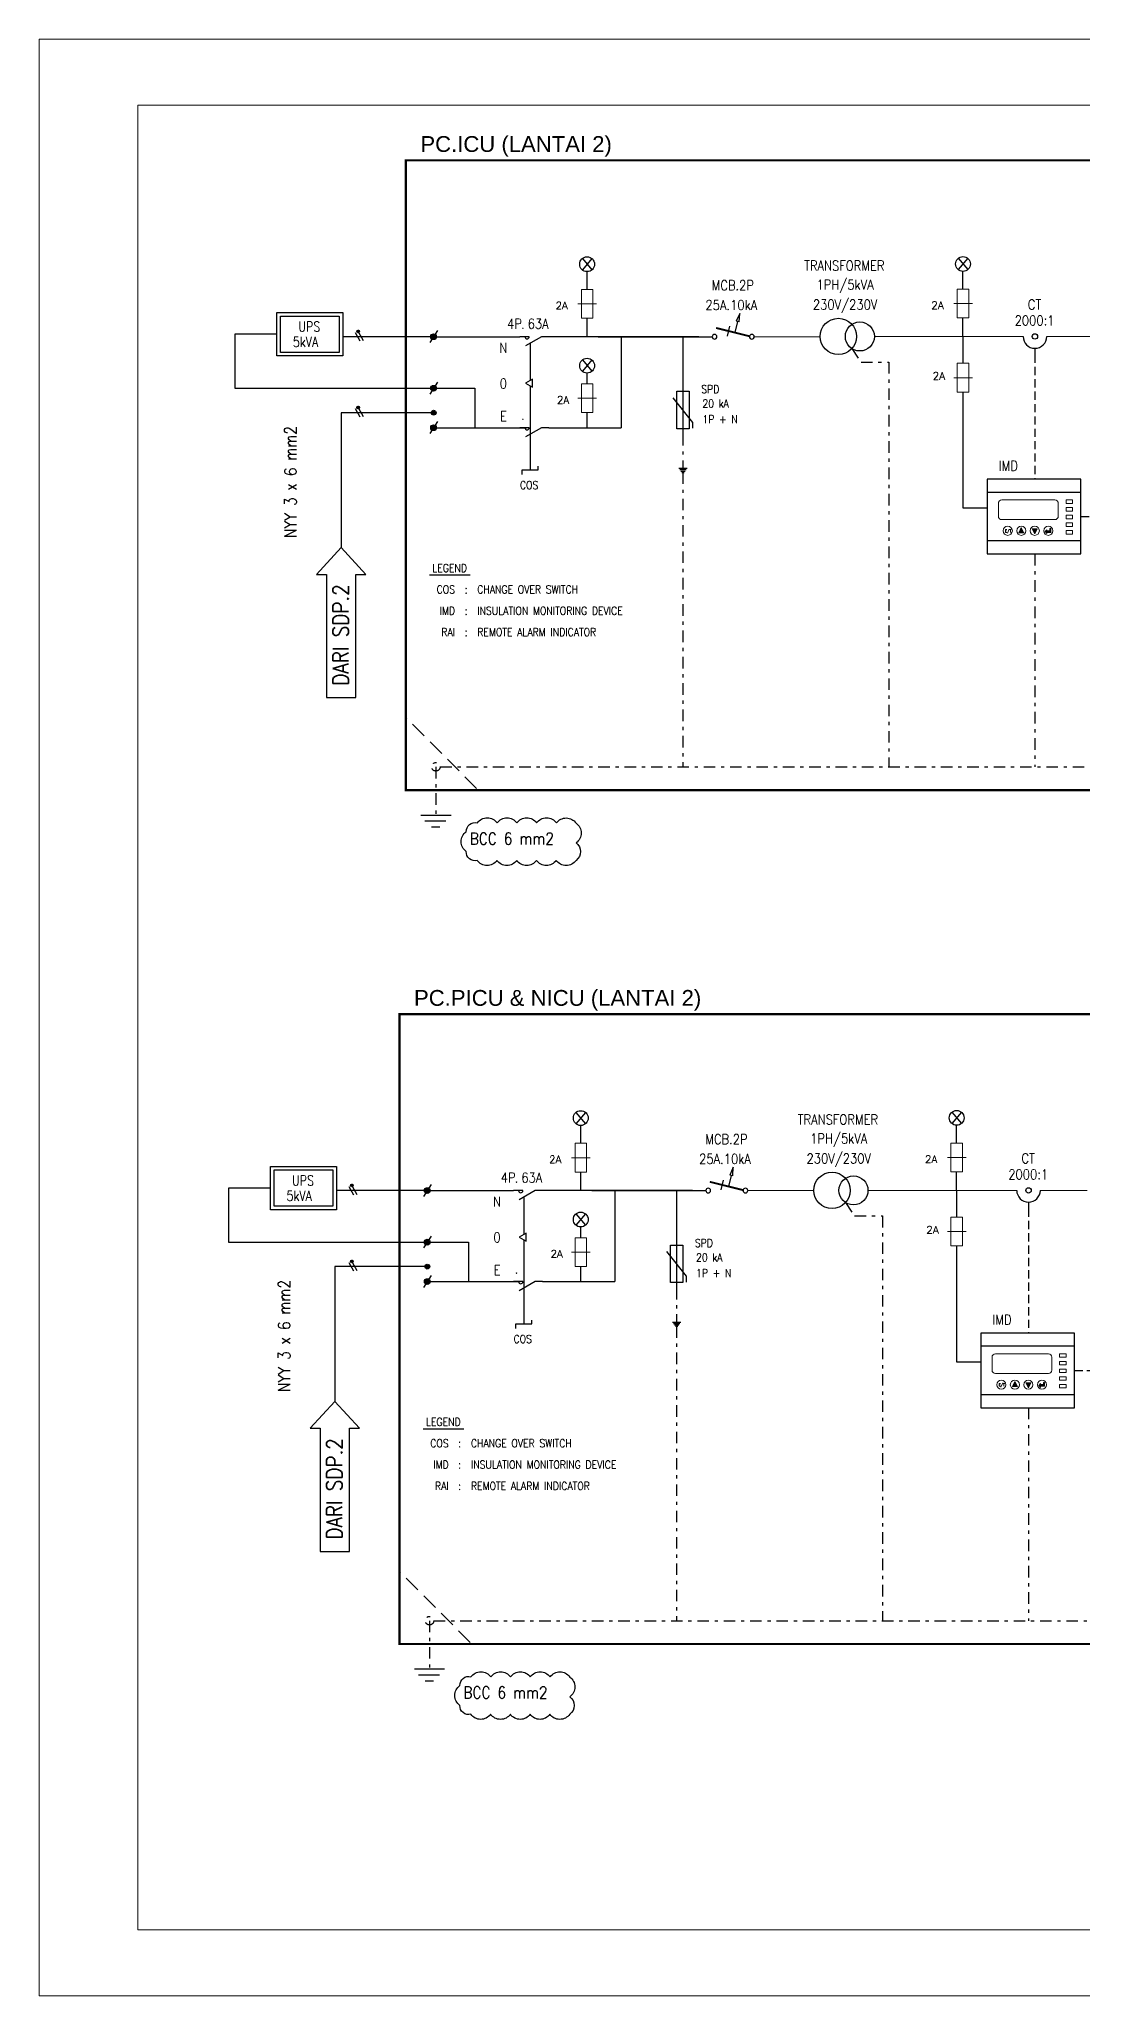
# Model space of a CAD drawing. Header units: inches. Extents: x 31310 to 32350, y 3900 to 5049.
# Drawn here: x 31687.4 to 31719, y 4547.7 to 4607.1 of the extents above; entities that cross this region are included whole.
import ezdxf
from ezdxf.enums import TextEntityAlignment as Align

# ---------------------------------------------------------------- set-up
doc = ezdxf.new("R2010")
doc.units = ezdxf.units.IN
doc.header["$MEASUREMENT"] = 0
for name, pattern in [('CACHE', [0.375, 0.25, -0.125]), ('CENTER2', [1.125, 0.75, -0.125, 0.125, -0.125]), ('DASHDOT', [1, 0.5, -0.25, 0, -0.25]), ('DASHED', [0.75, 0.5, -0.25]), ('HIDDEN', [0.375, 0.25, -0.125]), ('PHANTOM', [2.5, 1.25, -0.25, 0.25, -0.25, 0.25, -0.25])]:
    doc.linetypes.add(name, pattern=pattern)
for name, color, linetype in [('-KOP', 7, 'Continuous'), ('-LINE', 1, 'Continuous'), ('-PANEL', 1, 'Continuous'), ('-TXT', 7, 'Continuous'), ('0-WRG', 5, 'Continuous'), ('4-E-TXT', 3, 'Continuous'), ('CC-CBL', 6, 'Continuous'), ('E-CAB', 6, 'Continuous'), ('GENIE_CIVIL', 112, 'Continuous'), ('LINE', 4, 'CENTER2'), ('LL', 6, 'Continuous'), ('PNL', 5, 'Continuous'), ('POINTILLE_MOYEN', 140, 'CACHE'), ('TABEL', 7, 'Continuous'), ('TEXT', 7, 'Continuous'), ('TXT-ME', 7, 'Continuous'), ('U_DATA', 1, 'Continuous'), ('U_REP', 2, 'Continuous'), ('u_symf', 255, 'Continuous'), ('u_symg', 151, 'Continuous'), ('u_type', 255, 'Continuous'), ('WIRING', 4, 'Continuous')]:
    doc.layers.add(name, color=color, linetype=linetype)
doc.layers.add('A-FURN-EQPM', color=177, linetype='Continuous', lineweight=0)
doc.layers.add('US-Elevation', color=9, linetype='Continuous', lineweight=5)
doc.layers.add('dinding', color=7, linetype='Continuous', lineweight=9, true_color=0x878787)
doc.styles.add('ARIAL', font='arial.ttf')
doc.styles.add('HF-SM', font='SIMPLEX.SHX', dxfattribs={"width": 0.9, "height": 2.5})
doc.styles.add('RomanS', font='romans.shx')
doc.styles.add('TXT', font='romans.shx', dxfattribs={"width": 0.85, "height": 0.25})

# ---------------------------------------------------------------- blocks, each defined once
blk = doc.blocks.new('erthrhhrthre')
for p, q in [((-229.505, 130.043), (-229.505, 40.943)), ((-103.505, 130.043), (-229.505, 130.043)), ((-229.505, 40.943), (-103.505, 40.943))]:
    blk.add_line(p, q)
at = {"color": 5}
for p, q in [((-225.005, 127.043), (-225.005, 43.943)), ((-106.505, 127.043), (-225.005, 127.043)), ((-225.005, 43.943), (-106.505, 43.943))]:
    blk.add_line(p, q, dxfattribs=at)
at = {"layer": 'A-FURN-EQPM', "color": 0, "linetype": 'ByBlock', "lineweight": -2, "ltscale": 0.25}
blk.add_lwpolyline([(-229.505, 40.943), (-103.505, 40.943), (-103.505, 130.043), (-229.505, 130.043)], close=True, dxfattribs=at)
blk = doc.blocks.new('uni037')
at = {"layer": 'u_symf', "color": 0, "linetype": 'ByBlock', "lineweight": -2}
for p, q in [((1.666, 1.272), (2.143, 1.75)), ((2.273, 1.738), (1.677, 1.142)), ((1.956, 1.704), (1.711, 1.459)), ((1.713, 1.037), (2.378, 1.702)), ((2.466, 1.649), (1.766, 0.949)), ((1.834, 0.875), (2.54, 1.581)), ((2.599, 1.499), (1.917, 0.816)), ((2.015, 0.773), (2.642, 1.4)), ((2.664, 1.281), (2.134, 0.751)), ((2.291, 0.766), (2.649, 1.124))]:
    blk.add_line(p, q, dxfattribs=at)
for points in [[(1.732, 2.5), (-1.732, 0.5)], [(-1.732, -1), (1.732, 1)]]:
    blk.add_lwpolyline(points, dxfattribs=at)
blk.add_circle((2.165, 1.25), 0.5, dxfattribs=at)
at = {"layer": 'u_type', "linetype": 'Continuous', "lineweight": -2, "style": 'RomanS', "flags": 9}
blk.add_attdef('TYPE', text='', height=2.5, dxfattribs=at).set_placement((0, 5), align=Align.CENTER)
blk = doc.blocks.new('uni149')
at = {"layer": 'u_symf', "color": 0, "linetype": 'ByBlock', "lineweight": -2}
for radius in [1, 0.8, 0.6, 0.4, 0.2]:
    blk.add_circle((0, 0), radius, dxfattribs=at)
at = {"layer": 'u_type', "linetype": 'Continuous', "lineweight": -2, "style": 'RomanS', "flags": 9}
blk.add_attdef('TYPE', text='', height=2.5, dxfattribs=at).set_placement((0, 0), align=Align.CENTER)
blk = doc.blocks.new('_ClosedBlank')
at = {"color": 0, "linetype": 'ByBlock', "lineweight": -2}
for p, q in [((-1, 0.17), (0, 0)), ((-1, 0.17), (-1, -0.17)), ((0, 0), (-1, -0.17))]:
    blk.add_line(p, q, dxfattribs=at)
blk = doc.blocks.new('-mcb1p')
at = {"layer": '-LINE', "color": 7}
blk.add_line((0.516, 0.014), (0.465, 0.222), dxfattribs=at)
at = {"layer": '-LINE', "color": 2, "const_width": 0.04}
blk.add_lwpolyline([(0.049, 0.01), (0.755, 0.185)], dxfattribs=at)
at = {"layer": '-LINE', "color": 7}
blk.add_lwpolyline([(0.3, 0.318), (0.357, 0.086)], dxfattribs=at)
at = {"layer": '-LINE', "color": 2}
for centre in [(0, 0), (0.787, 0)]:
    blk.add_circle(centre, 0.05, dxfattribs=at)
at = {"layer": '-LINE', "color": 7, "xscale": 0.1800000000000017, "yscale": 0.1800000000000017, "zscale": 0.1800000000000017, "rotation": 103.89650610379}
blk.add_blockref('_ClosedBlank', (0.257, 0.493), dxfattribs=at)
blk = doc.blocks.new('uni004')
at = {"layer": 'u_symf', "color": 0, "linetype": 'ByBlock', "lineweight": -2}
for points in [[(0, -3.25), (0, 0)], [(0, -10), (0, -7.5), (-3.16, -1.96)]]:
    blk.add_lwpolyline(points, dxfattribs=at)
blk.add_lwpolyline([(0, -1.75, 1), (0, -3.25)], format="xyb", dxfattribs=at)
at = {"layer": 'U_DATA', "linetype": 'Continuous', "style": 'RomanS'}
blk.add_attdef('CALIBRE', text='', height=2, dxfattribs=at).set_placement((2.46, -0.09), align=Align.MIDDLE_LEFT)
at = {"layer": 'U_REP', "linetype": 'Continuous', "style": 'RomanS'}
blk.add_attdef('REPERE', text='', height=2.5, dxfattribs=at).set_placement((-3.97, -0.38), align=Align.MIDDLE_RIGHT)
at = {"layer": 'u_type', "linetype": 'Continuous', "style": 'RomanS', "flags": 9}
blk.add_attdef('TYPE', text='', height=2.5, dxfattribs=at).set_placement((0, 0), align=Align.CENTER)
blk = doc.blocks.new('uni074')
at = {"layer": 'u_symf', "color": 0, "linetype": 'ByBlock', "lineweight": -2}
blk.add_lwpolyline([(-1.732, -1), (0, 2), (1.7321, -1), (-1.732, -1)], dxfattribs=at)
at = {"layer": 'u_type', "linetype": 'Continuous', "style": 'RomanS', "flags": 9}
blk.add_attdef('TYPE', text='', height=2.5, dxfattribs=at).set_placement((0, 0), align=Align.CENTER)

msp = doc.modelspace()

# ---------------------------------------------------------------- hatches: boundary and pattern name
at = {"layer": 'dinding'}
h = msp.add_hatch(color=8, dxfattribs=at)
h.dxf.hatch_style = 1
h.paths.add_polyline_path([(31717.161, 4592.237), (31717.085, 4592.083), (31717.161, 4592.083), (31717.236, 4592.083)])
h = msp.add_hatch(color=8, dxfattribs=at)
h.dxf.hatch_style = 1
h.paths.add_polyline_path([(31717.647, 4592.198), (31717.571, 4592.198), (31717.496, 4592.198), (31717.571, 4592.045)])
h = msp.add_hatch(color=8, dxfattribs=at)
h.dxf.hatch_style = 1
h.paths.add_polyline_path([(31718.062, 4592.205), (31718.026, 4592.205), (31718.026, 4592.141), (31717.939, 4592.141), (31717.939, 4592.174), (31717.884, 4592.116), (31717.939, 4592.057), (31717.939, 4592.091), (31718.062, 4592.091)])
h = msp.add_hatch(color=8, dxfattribs=at)
h.dxf.hatch_style = 1
h.paths.add_polyline_path([(31716.968, 4566.316), (31716.892, 4566.162), (31716.968, 4566.162), (31717.043, 4566.162)])
h = msp.add_hatch(color=8, dxfattribs=at)
h.dxf.hatch_style = 1
h.paths.add_polyline_path([(31717.454, 4566.277), (31717.378, 4566.277), (31717.303, 4566.277), (31717.378, 4566.123)])
h = msp.add_hatch(color=8, dxfattribs=at)
h.dxf.hatch_style = 1
h.paths.add_polyline_path([(31717.869, 4566.284), (31717.833, 4566.284), (31717.833, 4566.22), (31717.746, 4566.22), (31717.746, 4566.252), (31717.691, 4566.195), (31717.746, 4566.136), (31717.746, 4566.169), (31717.869, 4566.169)])

# ---------------------------------------------------------------- linework, layer by layer
at = {"layer": '-LINE', "color": 8}
for p, q in [((31703.84, 4600.406), (31704.131, 4600.061)), ((31704.131, 4600.406), (31703.84, 4600.061)), ((31715.247, 4600.412), (31715.538, 4600.068)), ((31715.538, 4600.412), (31715.247, 4600.068)), ((31703.84, 4597.326), (31704.131, 4596.982)), ((31704.131, 4597.326), (31703.84, 4596.982)), ((31703.647, 4574.484), (31703.937, 4574.14)), ((31703.937, 4574.484), (31703.647, 4574.14)), ((31715.054, 4574.491), (31715.344, 4574.146)), ((31715.344, 4574.491), (31715.054, 4574.146)), ((31703.647, 4571.405), (31703.937, 4571.06)), ((31703.937, 4571.405), (31703.647, 4571.06))]:
    msp.add_line(p, q, dxfattribs=at)
at = {"layer": '-LINE'}
for p, q in [((31699.327, 4598.032), (31696.567, 4598.032)), ((31717.575, 4597.681), (31717.575, 4597.489)), ((31696.521, 4595.726), (31696.521, 4591.63)), ((31699.327, 4595.726), (31696.521, 4595.726)), ((31699.134, 4572.111), (31696.374, 4572.111)), ((31717.382, 4571.76), (31717.382, 4571.567)), ((31696.328, 4569.805), (31696.328, 4565.709)), ((31699.134, 4569.805), (31696.328, 4569.805))]:
    msp.add_line(p, q, dxfattribs=at)
at = {"layer": '-LINE', "color": 7, "linetype": 'DASHDOT', "ltscale": 0.7}
for p, q in [((31706.894, 4595.077), (31706.894, 4594.04)), ((31706.894, 4593.913), (31706.894, 4584.975)), ((31699.395, 4584.975), (31699.395, 4583.511)), ((31699.524, 4584.975), (31724.031, 4584.975)), ((31706.701, 4569.156), (31706.701, 4568.119)), ((31706.701, 4567.992), (31706.701, 4559.054)), ((31699.202, 4559.054), (31699.202, 4557.589)), ((31699.331, 4559.054), (31723.838, 4559.054))]:
    msp.add_line(p, q, dxfattribs=at)
at = {"layer": '-LINE', "color": 8, "linetype": 'HIDDEN', "ltscale": 2}
for p, q in [((31700.631, 4584.319), (31698.482, 4586.474)), ((31700.438, 4558.397), (31698.289, 4560.553))]:
    msp.add_line(p, q, dxfattribs=at)
at = {"layer": '-LINE', "color": 7}
for p, q in [((31698.936, 4583.511), (31699.854, 4583.511)), ((31699.063, 4583.334), (31699.696, 4583.334)), ((31699.264, 4583.153), (31699.512, 4583.153)), ((31698.743, 4557.589), (31699.661, 4557.589)), ((31698.87, 4557.413), (31699.503, 4557.413)), ((31699.071, 4557.231), (31699.319, 4557.231))]:
    msp.add_line(p, q, dxfattribs=at)
at = {"layer": '-LINE', "elevation": 0}
for points in [[(31694.571, 4598.108), (31693.294, 4598.108), (31693.294, 4596.467), (31699.345, 4596.467)], [(31694.378, 4572.187), (31693.101, 4572.187), (31693.101, 4570.545), (31699.152, 4570.545)]]:
    msp.add_lwpolyline(points, dxfattribs=at)
at = {"layer": '-LINE', "color": 7, "linetype": 'DASHDOT', "ltscale": 0.7}
for points, elevation in [([(31712.02, 4597.671), (31712.297, 4597.261), (31713.143, 4597.261), (31713.143, 4584.975)], 0), ([(31717.575, 4591.44), (31717.575, 4584.975)], -0.009), ([(31711.827, 4571.75), (31712.104, 4571.34), (31712.95, 4571.34), (31712.95, 4559.054)], 0), ([(31717.382, 4565.519), (31717.382, 4559.054)], -0.009)]:
    msp.add_lwpolyline(points, dxfattribs=dict(at, elevation=elevation))
at = {"layer": '-LINE'}
for centre in [(31703.985, 4600.233), (31715.392, 4600.24), (31703.985, 4597.154), (31703.792, 4574.312), (31715.199, 4574.319), (31703.792, 4571.233)]:
    msp.add_circle(centre, 0.225, dxfattribs=at)
at = {"layer": '-LINE', "color": 7, "linetype": 'DASHDOT', "ltscale": 0.7}
for centre in [(31699.395, 4584.975), (31699.202, 4559.054)]:
    msp.add_circle(centre, 0.129, dxfattribs=at)
at = {"layer": '-LINE'}
for centre in [(31717.575, 4598.039), (31717.382, 4572.117)]:
    msp.add_arc(centre, 0.358, 180, 0, dxfattribs=at)
at = {"layer": '-PANEL'}
for p, q in [((31718.972, 4593.709, -0.018), (31716.127, 4593.709, -0.018)), ((31716.127, 4593.709, -0.018), (31716.127, 4591.44, -0.018)), ((31718.972, 4591.44, -0.018), (31718.972, 4593.709, -0.018)), ((31718.972, 4593.307, -0.018), (31716.127, 4593.307, -0.018)), ((31716.127, 4591.842, -0.018), (31718.972, 4591.842, -0.018)), ((31716.127, 4591.44, -0.018), (31718.972, 4591.44, -0.018)), ((31718.779, 4567.787, -0.018), (31715.933, 4567.787, -0.018)), ((31715.933, 4567.787, -0.018), (31715.933, 4565.519, -0.018)), ((31718.779, 4567.385, -0.018), (31715.933, 4567.385, -0.018)), ((31718.779, 4565.519, -0.018), (31718.779, 4567.787, -0.018)), ((31715.933, 4565.921, -0.018), (31718.779, 4565.921, -0.018)), ((31715.933, 4565.519, -0.018), (31718.779, 4565.519, -0.018))]:
    msp.add_line(p, q, dxfattribs=at)
at = {"linetype": 'HIDDEN', "ltscale": 1000}
for p, q in [((31703.985, 4599.468), (31703.985, 4600.008)), ((31715.392, 4599.474), (31715.392, 4600.015)), ((31703.985, 4596.602), (31703.985, 4596.929)), ((31703.792, 4573.546), (31703.792, 4574.087)), ((31715.199, 4573.553), (31715.199, 4574.093)), ((31703.792, 4570.681), (31703.792, 4571.007))]:
    msp.add_line(p, q, dxfattribs=at)
at = {"color": 1, "linetype": 'DASHED', "ltscale": 0.5}
for p, q in [((31717.575, 4597.489), (31717.575, 4593.709)), ((31717.382, 4571.567), (31717.382, 4567.787))]:
    msp.add_line(p, q, dxfattribs=at)
at = {"color": 1}
for p, q in [((31699.327, 4596.467), (31700.576, 4596.467)), ((31700.576, 4596.467), (31700.576, 4595.27)), ((31699.134, 4570.545), (31700.383, 4570.545)), ((31700.383, 4570.545), (31700.383, 4569.348))]:
    msp.add_line(p, q, dxfattribs=at)
at = {"color": 8, "elevation": 0}
for points in [[(31694.571, 4598.765), (31696.567, 4598.765), (31696.567, 4597.451), (31694.571, 4597.451)], [(31694.378, 4572.844), (31696.374, 4572.844), (31696.374, 4571.53), (31694.378, 4571.53)]]:
    msp.add_lwpolyline(points, close=True, dxfattribs=at)
at = {"color": 2, "elevation": 0}
for points in [[(31694.676, 4598.66), (31696.462, 4598.66), (31696.462, 4597.557), (31694.676, 4597.557)], [(31694.483, 4572.738), (31696.269, 4572.738), (31696.269, 4571.636), (31694.483, 4571.636)]]:
    msp.add_lwpolyline(points, close=True, dxfattribs=at)
at = {"color": 2}
for points, elevation in [([(31699.446, 4598.216), (31699.212, 4597.857)], -0.009), ([(31699.446, 4596.65), (31699.212, 4596.292)], -0.009), ([(31699.446, 4595.453), (31699.212, 4595.095)], -0.009), ([(31702.011, 4593.845), (31702.011, 4593.987), (31702.502, 4593.987), (31702.502, 4594.101)], 0), ([(31699.253, 4572.294), (31699.019, 4571.936)], -0.009), ([(31699.253, 4570.729), (31699.019, 4570.37)], -0.009), ([(31699.253, 4569.532), (31699.019, 4569.173)], -0.009), ([(31701.818, 4567.924), (31701.818, 4568.066), (31702.309, 4568.066), (31702.309, 4568.179)], 0)]:
    msp.add_lwpolyline(points, dxfattribs=dict(at, elevation=elevation))
at = {"color": 2, "linetype": 'HIDDEN', "elevation": -0.018}
for points in [[(31718.972, 4592.575), (31720.783, 4592.575)], [(31718.779, 4566.653), (31720.59, 4566.653)]]:
    msp.add_lwpolyline(points, dxfattribs=at)
at = {"elevation": -0.007}
for points in [[(31699.2, 4590.801), (31700.432, 4590.801)], [(31699.007, 4564.88), (31700.239, 4564.88)]]:
    msp.add_lwpolyline(points, dxfattribs=at)
at = {"color": 3}
for points in [[(31703.648, 4582.135, -0.520567), (31703.048, 4582.135, -0.520567), (31702.448, 4582.135, -0.520567), (31701.848, 4582.135, -0.520567), (31701.248, 4582.135, -0.520567), (31700.648, 4582.135, -0.520567), (31700.318, 4582.405, -0.520567), (31700.318, 4583.005, -0.520567), (31700.653, 4583.27, -0.520567), (31701.253, 4583.27, -0.520567), (31701.853, 4583.27, -0.520567), (31702.453, 4583.27, -0.520567), (31703.053, 4583.27, -0.520567), (31703.648, 4583.265, -0.520567), (31703.648, 4582.665, -0.520567)], [(31703.455, 4556.214, -0.520567), (31702.855, 4556.214, -0.520567), (31702.255, 4556.214, -0.520567), (31701.655, 4556.214, -0.520567), (31701.055, 4556.214, -0.520567), (31700.455, 4556.214, -0.520567), (31700.125, 4556.484, -0.520567), (31700.125, 4557.084, -0.520567), (31700.46, 4557.349, -0.520567), (31701.06, 4557.349, -0.520567), (31701.66, 4557.349, -0.520567), (31702.26, 4557.349, -0.520567), (31702.86, 4557.349, -0.520567), (31703.455, 4557.344, -0.520567), (31703.455, 4556.744, -0.520567)]]:
    msp.add_lwpolyline(points, format="xyb", close=True, dxfattribs=at)
at = {"color": 1}
for centre, radius in [((31711.61, 4598.039), 0.551), ((31712.262, 4598.039), 0.44), ((31711.417, 4572.117), 0.551), ((31712.069, 4572.117), 0.44)]:
    msp.add_circle(centre, radius, dxfattribs=at)
at = {"layer": '0-WRG', "color": 9}
for p, q in [((31707.191, 4595.432, 0), (31706.597, 4596.18, 0)), ((31707.191, 4595.255, 0), (31707.191, 4595.432, 0)), ((31706.998, 4569.51, 0), (31706.404, 4570.258, 0)), ((31706.998, 4569.334, 0), (31706.998, 4569.51, 0))]:
    msp.add_line(p, q, dxfattribs=at)
at = {"layer": 'CC-CBL', "color": 9}
for p, q in [((31706.894, 4598.032), (31706.894, 4595.077)), ((31706.701, 4572.111), (31706.701, 4569.156))]:
    msp.add_line(p, q, dxfattribs=at)
at = {"layer": 'dinding', "color": 1}
for p, q in [((31717.939, 4592.174), (31717.884, 4592.116)), ((31717.939, 4592.057), (31717.884, 4592.116)), ((31717.939, 4592.141), (31717.939, 4592.174)), ((31718.026, 4592.141), (31717.939, 4592.141)), ((31718.062, 4592.091), (31717.939, 4592.091)), ((31717.939, 4592.091), (31717.939, 4592.057)), ((31717.746, 4566.252), (31717.691, 4566.195)), ((31717.746, 4566.136), (31717.691, 4566.195)), ((31717.746, 4566.22), (31717.746, 4566.252)), ((31717.833, 4566.22), (31717.746, 4566.22)), ((31717.869, 4566.169), (31717.746, 4566.169)), ((31717.746, 4566.169), (31717.746, 4566.136))]:
    msp.add_line(p, q, dxfattribs=at)
at = {"layer": 'dinding', "color": 2, "elevation": 0}
for points in [[(31703.706, 4599.031), (31704.27, 4599.031)], [(31715.113, 4599.038), (31715.677, 4599.038)], [(31715.113, 4596.787), (31715.677, 4596.787)], [(31703.706, 4596.166), (31704.27, 4596.166)], [(31703.513, 4573.11), (31704.077, 4573.11)], [(31714.92, 4573.116), (31715.484, 4573.116)], [(31714.92, 4570.866), (31715.484, 4570.866)], [(31703.513, 4570.245), (31704.077, 4570.245)]]:
    msp.add_lwpolyline(points, dxfattribs=at)
at = {"layer": 'dinding', "color": 1, "elevation": 0}
for points in [[(31716.568, 4593.075), (31718.184, 4593.075, -0.414214), (31718.284, 4592.975), (31718.284, 4592.579, -0.414214), (31718.184, 4592.479), (31716.568, 4592.479, -0.414214), (31716.467, 4592.579), (31716.467, 4592.975, -0.414214)], [(31716.375, 4567.154), (31717.991, 4567.154, -0.414214), (31718.091, 4567.054), (31718.091, 4566.658, -0.414214), (31717.991, 4566.557), (31716.375, 4566.557, -0.414214), (31716.274, 4566.658), (31716.274, 4567.054, -0.414214)]]:
    msp.add_lwpolyline(points, format="xyb", close=True, dxfattribs=at)
at = {"layer": 'dinding', "color": 2, "elevation": 0}
for points in [[(31718.519, 4593.075), (31718.72, 4593.075), (31718.72, 4592.972), (31718.519, 4592.972)], [(31718.519, 4592.843), (31718.72, 4592.843), (31718.72, 4592.739), (31718.519, 4592.739)], [(31718.519, 4592.611), (31718.72, 4592.611), (31718.72, 4592.507), (31718.519, 4592.507)], [(31718.519, 4592.378), (31718.72, 4592.378), (31718.72, 4592.275), (31718.519, 4592.275)], [(31718.519, 4592.146), (31718.72, 4592.146), (31718.72, 4592.042), (31718.519, 4592.042)], [(31718.326, 4567.154), (31718.527, 4567.154), (31718.527, 4567.05), (31718.326, 4567.05)], [(31718.326, 4566.922), (31718.527, 4566.922), (31718.527, 4566.818), (31718.326, 4566.818)], [(31718.326, 4566.689), (31718.527, 4566.689), (31718.527, 4566.586), (31718.326, 4566.586)], [(31718.326, 4566.457), (31718.527, 4566.457), (31718.527, 4566.353), (31718.326, 4566.353)], [(31718.326, 4566.225), (31718.527, 4566.225), (31718.527, 4566.121), (31718.326, 4566.121)]]:
    msp.add_lwpolyline(points, close=True, dxfattribs=at)
at = {"layer": 'dinding', "color": 1, "elevation": 0}
for points in [[(31717.161, 4592.237), (31717.085, 4592.083), (31717.161, 4592.083)], [(31717.161, 4592.237), (31717.236, 4592.083), (31717.161, 4592.083)], [(31717.571, 4592.045), (31717.496, 4592.198), (31717.571, 4592.198)], [(31717.571, 4592.045), (31717.647, 4592.198), (31717.571, 4592.198)], [(31718.026, 4592.141), (31718.026, 4592.205), (31718.062, 4592.205), (31718.062, 4592.091)], [(31716.968, 4566.316), (31716.892, 4566.162), (31716.968, 4566.162)], [(31716.968, 4566.316), (31717.043, 4566.162), (31716.968, 4566.162)], [(31717.378, 4566.123), (31717.303, 4566.277), (31717.378, 4566.277)], [(31717.378, 4566.123), (31717.454, 4566.277), (31717.378, 4566.277)], [(31717.833, 4566.22), (31717.833, 4566.284), (31717.869, 4566.284), (31717.869, 4566.169)]]:
    msp.add_lwpolyline(points, dxfattribs=at)
at = {"layer": 'dinding', "color": 1}
for centre in [(31716.751, 4592.141), (31717.161, 4592.141), (31717.161, 4592.141), (31717.571, 4592.141), (31717.571, 4592.141), (31717.981, 4592.141), (31716.558, 4566.219), (31716.968, 4566.219), (31716.968, 4566.219), (31717.378, 4566.219), (31717.378, 4566.219), (31717.788, 4566.219)]:
    msp.add_circle(centre, 0.139, dxfattribs=at)
at = {"layer": 'E-CAB', "color": 9, "elevation": 0}
for points in [[(31707.084, 4595.239), (31706.704, 4595.239), (31706.704, 4596.378), (31707.084, 4596.378)], [(31706.891, 4569.318), (31706.511, 4569.318), (31706.511, 4570.457), (31706.891, 4570.457)]]:
    msp.add_lwpolyline(points, close=True, dxfattribs=at)
at = {"layer": 'LINE', "color": 4, "linetype": 'Continuous'}
for p, q in [((31706.77, 4594.04), (31707.018, 4594.04)), ((31706.8, 4593.998), (31706.988, 4593.998)), ((31706.829, 4593.955), (31706.958, 4593.955)), ((31706.859, 4593.913), (31706.929, 4593.913)), ((31706.577, 4568.119), (31706.824, 4568.119)), ((31706.607, 4568.077), (31706.795, 4568.077)), ((31706.636, 4568.034), (31706.765, 4568.034)), ((31706.666, 4567.992), (31706.736, 4567.992))]:
    msp.add_line(p, q, dxfattribs=at)
at = {"layer": 'LL', "linetype": 'Continuous', "elevation": 0}
for points in [[(31696.521, 4591.63), (31695.775, 4590.816), (31696.075, 4590.816), (31696.075, 4587.075), (31696.968, 4587.075), (31696.968, 4590.816), (31697.268, 4590.816), (31696.521, 4591.63)], [(31696.328, 4565.709), (31695.582, 4564.895), (31695.882, 4564.895), (31695.882, 4561.154), (31696.775, 4561.154), (31696.775, 4564.895), (31697.075, 4564.895), (31696.328, 4565.709)]]:
    msp.add_lwpolyline(points, dxfattribs=at)
at = {"layer": 'PNL', "color": 7, "linetype": 'PHANTOM', "lineweight": 0, "ltscale": 0.9, "const_width": 0.0669}
for points in [[(31728.007, 4603.388), (31698.482, 4603.388), (31698.482, 4584.268), (31728.007, 4584.268)], [(31727.814, 4577.466), (31698.289, 4577.466), (31698.289, 4558.347), (31727.814, 4558.347)]]:
    msp.add_lwpolyline(points, close=True, dxfattribs=at)
at = {"layer": 'POINTILLE_MOYEN', "color": 1, "lineweight": -2, "ltscale": 100}
for p, q in [((31702.26, 4597.836), (31702.26, 4596.7)), ((31702.26, 4596.538), (31702.26, 4593.987)), ((31702.067, 4571.915), (31702.067, 4570.779)), ((31702.067, 4570.616), (31702.067, 4568.066))]:
    msp.add_line(p, q, dxfattribs=at)
at = {"layer": 'TABEL', "color": 1, "linetype": 'Continuous'}
for p, q in [((31704.323, 4598.032), (31707.782, 4598.032)), ((31704.13, 4572.111), (31707.588, 4572.111))]:
    msp.add_line(p, q, dxfattribs=at)
at = {"layer": 'u_symg', "color": 1, "lineweight": -2}
for p, q in [((31703.985, 4598.032), (31703.985, 4598.595)), ((31715.392, 4598.039), (31715.392, 4598.602)), ((31699.415, 4598.032), (31701.944, 4598.032)), ((31707.378, 4598.032), (31702.824, 4598.032)), ((31705.018, 4598.032), (31705.018, 4595.27)), ((31715.392, 4598.039), (31715.392, 4597.224)), ((31715.392, 4596.351), (31715.392, 4592.837, -0.009)), ((31699.415, 4595.27), (31702.142, 4595.27)), ((31702.824, 4595.27), (31705.018, 4595.27)), ((31703.985, 4595.27), (31703.985, 4595.73)), ((31703.792, 4572.111), (31703.792, 4572.674)), ((31715.199, 4572.117), (31715.199, 4572.68)), ((31699.222, 4572.111), (31701.751, 4572.111)), ((31707.185, 4572.111), (31702.631, 4572.111)), ((31704.825, 4572.111), (31704.825, 4569.348)), ((31715.199, 4572.117), (31715.199, 4571.302)), ((31715.199, 4570.43), (31715.199, 4566.915, -0.009)), ((31703.792, 4569.348), (31703.792, 4569.809)), ((31699.222, 4569.348), (31701.949, 4569.348)), ((31702.631, 4569.348), (31704.825, 4569.348))]:
    msp.add_line(p, q, dxfattribs=at)
at = {"layer": 'u_symg', "color": 1, "lineweight": -2, "elevation": -0.009}
for points in [[(31715.392, 4592.837), (31716.127, 4592.837)], [(31715.199, 4566.915), (31715.933, 4566.915)]]:
    msp.add_lwpolyline(points, dxfattribs=at)
at = {"layer": 'US-Elevation', "color": 1}
for p, q in [((31709.056, 4598.032), (31711.06, 4598.032)), ((31712.703, 4598.039), (31717.217, 4598.039)), ((31717.932, 4598.039), (31719.354, 4598.039)), ((31708.863, 4572.111), (31710.867, 4572.111)), ((31712.51, 4572.117), (31717.024, 4572.117)), ((31717.739, 4572.117), (31719.161, 4572.117))]:
    msp.add_line(p, q, dxfattribs=at)
at = {"layer": 'US-Elevation', "color": 1, "elevation": 0}
for points in [[(31703.811, 4599.468), (31704.16, 4599.468), (31704.16, 4598.595), (31703.811, 4598.595)], [(31715.218, 4599.474), (31715.567, 4599.474), (31715.567, 4598.602), (31715.218, 4598.602)], [(31715.218, 4596.351), (31715.567, 4596.351), (31715.567, 4597.224), (31715.218, 4597.224)], [(31703.811, 4596.602), (31704.16, 4596.602), (31704.16, 4595.73), (31703.811, 4595.73)], [(31703.618, 4573.546), (31703.967, 4573.546), (31703.967, 4572.674), (31703.618, 4572.674)], [(31715.025, 4573.553), (31715.374, 4573.553), (31715.374, 4572.68), (31715.025, 4572.68)], [(31715.025, 4570.43), (31715.374, 4570.43), (31715.374, 4571.302), (31715.025, 4571.302)], [(31703.618, 4570.681), (31703.967, 4570.681), (31703.967, 4569.809), (31703.618, 4569.809)]]:
    msp.add_lwpolyline(points, close=True, dxfattribs=at)
at = {"layer": 'WIRING'}
for centre in [(31717.575, 4598.039), (31717.382, 4572.117)]:
    msp.add_circle(centre, 0.0816, dxfattribs=at)

# ---------------------------------------------------------------- block references
at = {"layer": '-LINE', "xscale": -1.436350098658044, "yscale": 1.436350098656956, "zscale": 1.436350098657173, "rotation": 3.413221705272917e-08}
for p in [(31708.984, 4598.032), (31708.791, 4572.111)]:
    msp.add_blockref('-mcb1p', p, dxfattribs=at)
at = {"layer": 'GENIE_CIVIL', "color": 1, "xscale": -0.07035256029579073, "yscale": 0.07035256029579073, "zscale": 0.07035256029579073, "rotation": 90}
for p in [(31702.26, 4596.619), (31702.067, 4570.698)]:
    msp.add_blockref('uni074', p, dxfattribs=at)
at = {"layer": 'u_symf', "lineweight": -2, "xscale": 0.07347013833350502, "yscale": 0.07347013833350502, "zscale": 0.07347013833350502, "rotation": 90}
for p in [(31697.128, 4598.032), (31697.128, 4595.724), (31696.935, 4572.111), (31696.935, 4569.803)]:
    msp.add_blockref('uni037', p, dxfattribs=at)
at = {"layer": 'u_symg', "color": 1, "lineweight": -2}
ref = msp.add_blockref('uni004', (31701.944, 4598.032), dxfattribs=dict(at, xscale=0.08794070036973842, yscale=0.08794070036973842, zscale=0.08794070036973842, rotation=90))
ref.add_attrib('CALIBRE', '.', dxfattribs={"layer": 'U_DATA', "linetype": 'Continuous', "height": 0.176, "rotation": 90, "style": 'RomanS'}).set_placement((31701.952, 4598.249), align=Align.MIDDLE_LEFT)
at = {"layer": 'u_symg', "color": 1, "rotation": 90}
for p, xscale, yscale, zscale in [((31699.327, 4598.032), 0.08794070036973842, 0.08794070036973842, 0.08794070036973842), ((31699.327, 4598.032), 0.07347013833350502, 0.07347013833350502, 0.07347013833350502), ((31699.327, 4596.467), 0.08794070036973842, 0.08794070036973842, 0.08794070036973842), ((31699.327, 4595.724), 0.07347013833350502, 0.07347013833350502, 0.07347013833350502), ((31699.327, 4595.27), 0.08794070036973842, 0.08794070036973842, 0.08794070036973842), ((31699.134, 4572.111), 0.08794070036973842, 0.08794070036973842, 0.08794070036973842), ((31699.134, 4572.111), 0.07347013833350502, 0.07347013833350502, 0.07347013833350502), ((31699.134, 4570.545), 0.08794070036973842, 0.08794070036973842, 0.08794070036973842), ((31699.134, 4569.803), 0.07347013833350502, 0.07347013833350502, 0.07347013833350502), ((31699.134, 4569.348), 0.08794070036973842, 0.08794070036973842, 0.08794070036973842)]:
    msp.add_blockref('uni149', p, dxfattribs=dict(at, xscale=xscale, yscale=yscale, zscale=zscale))
at = {"layer": 'u_symg', "color": 1, "lineweight": -2}
ref = msp.add_blockref('uni004', (31701.944, 4595.27), dxfattribs=dict(at, xscale=0.08794070036973842, yscale=0.08794070036973842, zscale=0.08794070036973842, rotation=90))
ref.add_attrib('CALIBRE', '.', dxfattribs={"layer": 'U_DATA', "linetype": 'Continuous', "height": 0.176, "rotation": 90, "style": 'RomanS'}).set_placement((31701.952, 4595.486), align=Align.MIDDLE_LEFT)
ref = msp.add_blockref('uni004', (31701.751, 4572.111), dxfattribs=dict(at, xscale=0.08794070036973842, yscale=0.08794070036973842, zscale=0.08794070036973842, rotation=90))
ref.add_attrib('CALIBRE', '.', dxfattribs={"layer": 'U_DATA', "linetype": 'Continuous', "height": 0.176, "rotation": 90, "style": 'RomanS'}).set_placement((31701.759, 4572.328), align=Align.MIDDLE_LEFT)
ref = msp.add_blockref('uni004', (31701.751, 4569.348), dxfattribs=dict(at, xscale=0.08794070036973842, yscale=0.08794070036973842, zscale=0.08794070036973842, rotation=90))
ref.add_attrib('CALIBRE', '.', dxfattribs={"layer": 'U_DATA', "linetype": 'Continuous', "height": 0.176, "rotation": 90, "style": 'RomanS'}).set_placement((31701.759, 4569.565), align=Align.MIDDLE_LEFT)
at = {"layer": 'US-Elevation', "color": 1, "xscale": 0.6666666666678793, "yscale": 0.6666666666678793, "zscale": 0.6666666666678793}
msp.add_blockref('erthrhhrthre', (31840.356, 4520.37), dxfattribs=at)

# ---------------------------------------------------------------- texts
at = {"layer": '-KOP', "color": 2, "ltscale": 0.5, "style": 'ARIAL'}
for s, p in [('PC.ICU (LANTAI 2)', (31698.924, 4603.641)), ('PC.PICU & NICU (LANTAI 2)', (31698.731, 4577.72))]:
    msp.add_text(s, height=0.48, dxfattribs=at).set_placement(p)
at = {"layer": '-TXT', "style": 'TXT', "width": 0.85}
for s, height, p in [('TRANSFORMER', 0.30165, (31711.79, 4600.039)), ('MCB.2P', 0.3016, (31708.406, 4599.442)), ('25A.10kA', 0.3016, (31708.363, 4598.843)), ('CT', 0.3016, (31717.564, 4598.858)), ('4P 63A', 0.3016, (31702.185, 4598.275)), ('2000:1', 0.3016, (31717.564, 4598.373)), ('N', 0.302, (31701.444, 4597.546)), ('0', 0.302, (31701.444, 4596.458)), ('E', 0.302, (31701.444, 4595.465)), ('IMD', 0.3016, (31716.768, 4593.962, -0.009)), ('LEGEND', 0.2429, (31699.813, 4590.888)), (':', 0.243, (31700.31, 4590.24)), (':', 0.243, (31700.31, 4589.591)), (':', 0.243, (31700.31, 4588.944)), ('TRANSFORMER', 0.30165, (31711.597, 4574.118)), ('MCB.2P', 0.3016, (31708.212, 4573.521)), ('25A.10kA', 0.3016, (31708.17, 4572.922)), ('CT', 0.3016, (31717.371, 4572.937)), ('4P 63A', 0.3016, (31701.992, 4572.353)), ('2000:1', 0.3016, (31717.371, 4572.452)), ('N', 0.302, (31701.251, 4571.624)), ('0', 0.302, (31701.251, 4570.537)), ('E', 0.302, (31701.251, 4569.543)), ('IMD', 0.3016, (31716.575, 4568.041, -0.009)), ('LEGEND', 0.2429, (31699.62, 4564.967)), (':', 0.243, (31700.116, 4564.319)), (':', 0.243, (31700.116, 4563.67)), (':', 0.243, (31700.116, 4563.022))]:
    msp.add_text(s, height=height, dxfattribs=at).set_placement(p, align=Align.CENTER)
at = {"layer": '-TXT', "color": 0, "style": 'TXT', "width": 0.85}
for s, p in [('1PH/5kVA', (31711.815, 4599.461)), ('230V/230V', (31711.815, 4598.856)), ('1PH/5kVA', (31711.622, 4573.54)), ('230V/230V', (31711.622, 4572.934))]:
    msp.add_text(s, height=0.3016, dxfattribs=at).set_placement(p, align=Align.CENTER)
at = {"layer": '-TXT', "style": 'TXT', "width": 0.85}
for s, height, p in [('NYY 3 x 6 mm2', 0.36, (31695.164, 4591.924, 0.008)), ('DARI SDP.2', 0.48, (31696.745, 4587.438)), ('NYY 3 x 6 mm2', 0.36, (31694.971, 4566.002, 0.008)), ('DARI SDP.2', 0.48, (31696.552, 4561.516))]:
    msp.add_text(s, height=height, rotation=90, dxfattribs=at).set_placement(p)
for s, p in [('COS', (31702.503, 4593.405)), ('COS', (31699.975, 4590.24)), ('IMD', (31699.975, 4589.591)), ('RAI', (31699.975, 4588.944)), ('COS', (31702.31, 4567.483)), ('COS', (31699.782, 4564.319)), ('IMD', (31699.782, 4563.67)), ('RAI', (31699.782, 4563.022))]:
    msp.add_text(s, height=0.2429, dxfattribs=at).set_placement(p, align=Align.RIGHT)
at = {"layer": '-TXT', "color": 1, "style": 'TXT', "width": 0.85}
for p in [(31716.764, 4592.093, -0.009), (31716.57, 4566.171, -0.009)]:
    msp.add_text('E/T', height=0.0845, dxfattribs=at).set_placement(p, align=Align.CENTER)
at = {"layer": '-TXT', "style": 'TXT', "width": 0.85}
for s, height, p in [('CHANGE OVER SWITCH', 0.24292, (31700.65, 4590.24)), ('INSULATION MONITORING DEVICE', 0.24292, (31700.65, 4589.591)), ('REMOTE ALARM INDICATOR', 0.24292, (31700.65, 4588.944)), ('BCC 6 mm2', 0.36, (31700.42, 4582.615, 0.008)), ('CHANGE OVER SWITCH', 0.24292, (31700.457, 4564.319)), ('INSULATION MONITORING DEVICE', 0.24292, (31700.457, 4563.67)), ('REMOTE ALARM INDICATOR', 0.24292, (31700.457, 4563.022)), ('BCC 6 mm2', 0.36, (31700.227, 4556.694, 0.008))]:
    msp.add_text(s, height=height, dxfattribs=at).set_placement(p)
at = {"layer": '4-E-TXT', "color": 0, "style": 'TXT', "width": 0.85}
for s, p in [('SPD', (31707.448, 4596.318)), ('20 kA', (31707.484, 4595.881)), ('1P + N', (31707.484, 4595.406)), ('SPD', (31707.255, 4570.397)), ('20 kA', (31707.29, 4569.96)), ('1P + N', (31707.29, 4569.485))]:
    msp.add_text(s, height=0.2429, dxfattribs=at).set_placement(p)
at = {"layer": 'TEXT', "color": 9, "linetype": 'Continuous', "style": 'RomanS', "width": 0.8}
for s, p in [('UPS', (31695.221, 4598.185)), ('5kVA', (31695.054, 4597.721)), ('5kVA', (31694.861, 4571.8)), ('UPS', (31695.028, 4572.264))]:
    msp.add_text(s, height=0.308, dxfattribs=at).set_placement(p)
at = {"layer": 'TXT-ME', "color": 3, "lineweight": 0, "style": 'HF-SM'}
for p in [(31703.024, 4598.864), (31714.431, 4598.87), (31714.473, 4596.725), (31703.067, 4595.998), (31702.831, 4572.942), (31714.238, 4572.949), (31714.28, 4570.804), (31702.873, 4570.077)]:
    msp.add_text('2A', height=0.2301, dxfattribs=at).set_placement(p)

doc.saveas('drawing.dxf')
